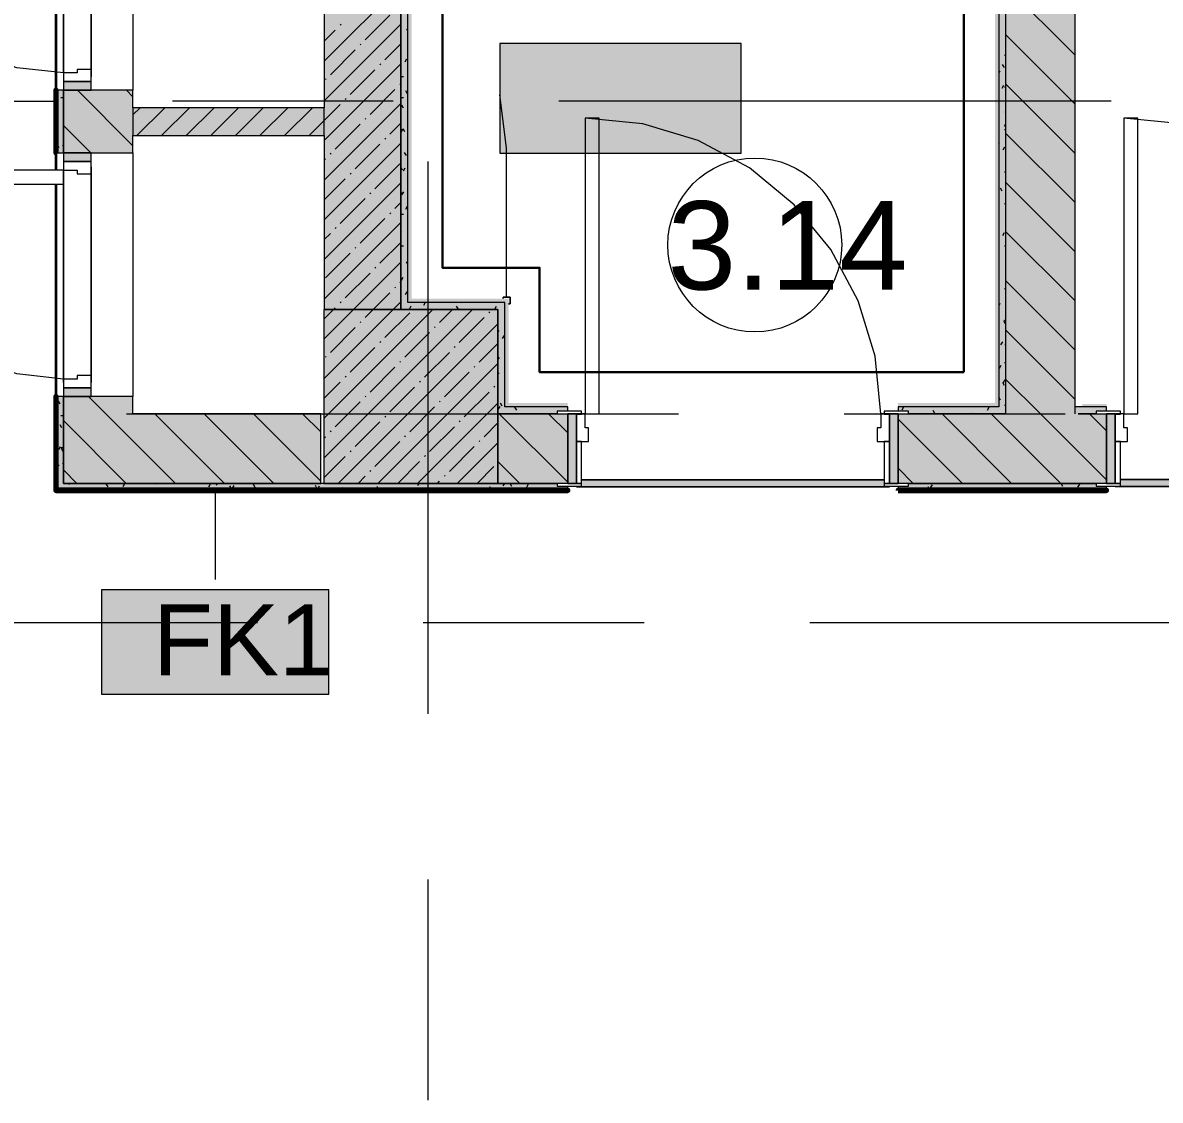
# Model space of a CAD drawing. Header units: millimetres. Extents: x -3817 to 677485, y -22715 to 103890.
# Drawn here: x 565012 to 568283, y 11003 to 14101 of the extents above; entities that cross this region are included whole.
import ezdxf

# ---------------------------------------------------------------- set-up
doc = ezdxf.new("R2010")
doc.units = ezdxf.units.MM
doc.layers.add('PDF _Геометрия', color=7, linetype='Continuous', true_color=0x1d1d1d)
doc.layers.add('PDF _Сплошная заливка', color=7, linetype='Continuous', true_color=0xffffff)
doc.layers.add('PDF _Текст', color=7, linetype='Continuous')
doc.styles.add('PDF GOST-Common', font='arial.ttf')

msp = doc.modelspace()

# ---------------------------------------------------------------- hatches: boundary and pattern name
at = {"layer": 'PDF _Сплошная заливка', "transparency": 33554559}
h = msp.add_hatch(color=256, dxfattribs=at)
h.paths.add_polyline_path([(565329.4, 12976.9), (565329.4, 13026.9), (565129.4, 13026.9), (565129.4, 12976.9), (565207.7, 12976.9)], flags=0)
h.paths.add_polyline_path([(565129.4, 13726.9), (565329.4, 13726.9), (565329.4, 13906.9), (565129.4, 13906.9)], flags=0)
h.paths.add_polyline_path([(565209.4, 14606.9), (565329.4, 14606.9), (565329.4, 14786.9), (565129.4, 14786.9), (565129.4, 14606.9), (565207.7, 14606.9)], flags=0)
h.paths.add_polyline_path([(565209.4, 15486.9), (565329.4, 15486.9), (565329.4, 15696.8), (565129.4, 15696.8), (565129.4, 15486.9), (565207.7, 15486.9)], flags=0)
h.paths.add_polyline_path([(565129.4, 16396.8), (565329.4, 16396.8), (565329.4, 16876.9), (565129.4, 16876.9), (565129.4, 16477.7)], flags=0)
for points in [[(566099.1, 13276.9), (566099.1, 16356.9), (565879.1, 16356.9), (565879.1, 13276.9), (565938.5, 13276.9)], [(567818.1, 12976.9), (567838.1, 12976.9), (567838.1, 16026.9), (567818.1, 16026.9), (567818.1, 12996.9)], [(566099.1, 13276.9), (566119.1, 13276.9), (566119.1, 16006.9), (566099.1, 16006.9), (566099.1, 13609.8)], [(566398.1, 13276.9), (566398.1, 13296.9), (566119.1, 13296.9), (566119.1, 13276.9), (566378.1, 13276.9)], [(565207.7, 12776.9), (565869.1, 12776.9), (565869.1, 12976.9), (565129.4, 12976.9), (565129.4, 12776.9)]]:
    msp.add_hatch(color=256, dxfattribs=at).paths.add_polyline_path(points)
h = msp.add_hatch(color=256, dxfattribs=at)
h.paths.add_polyline_path([(566549.1, 12976.9), (566549.1, 12984.9), (566579.1, 12984.9), (566579.1, 12996.9), (566398.1, 12996.9), (566398.1, 12976.9)], flags=0)
h.paths.add_polyline_path([(567818.1, 12976.9), (567818.1, 12996.9), (567529.1, 12996.9), (567529.1, 12984.9), (567559.1, 12984.9), (567559.1, 12976.9)], flags=0)
h = msp.add_hatch(color=256, dxfattribs=at)
h.paths.add_polyline_path([(569178.1, 12976.9), (569178.1, 12996.9), (569078.1, 12996.9), (569078.1, 12984.9), (569108.1, 12984.4), (569108.1, 12976.9)], flags=0)
h.paths.add_polyline_path([(568038.1, 12976.9), (568098.1, 12976.9), (568098.1, 12984.9), (568128.1, 12984.9), (568128.1, 12996.9), (568038.1, 12996.9)], flags=0)
h = msp.add_hatch(color=256, dxfattribs=at)
h.paths.add_polyline_path([(568128.1, 12776.9), (568128.1, 12976.9), (567529.1, 12976.9), (567529.1, 12776.9), (568098.1, 12776.9)], flags=0)
h.paths.add_polyline_path([(566579.1, 12776.9), (566579.1, 12976.9), (566378.1, 12976.9), (566378.1, 12776.9), (566549.1, 12776.9)], flags=0)
h.paths.add_polyline_path([(571878.1, 12776.9), (571878.1, 12976.9), (569078.1, 12976.9), (569078.1, 12776.9), (571053.6, 12776.9)], flags=0)
at = {"layer": 'PDF _Сплошная заливка', "true_color": 0x494949, "transparency": 33554559}
for points in [[(566669.2, 12766.9), (567489.1, 12768.9), (567489.1, 12786.9), (566619.1, 12786.9), (566619.1, 12768.9), (566619.1, 12766.9)], [(569053.1, 12767.9), (569053.1, 12768.9), (569038.1, 12768.9), (569038.1, 12787.9), (568168.1, 12787.9), (568168.1, 12768.9), (569038.1, 12767.9)]]:
    msp.add_hatch(color=251, dxfattribs=at).paths.add_polyline_path(points)
at = {"layer": 'PDF _Сплошная заливка', "transparency": 33554559}
h = msp.add_hatch(color=256, dxfattribs=at)
h.paths.add_polyline_path([(572398.1, 12756.9), (572398.1, 12776.9), (569108.1, 12776.9), (569108.1, 12768.9), (569078.1, 12768.9), (569078.1, 12756.9), (572378.1, 12756.9)], flags=0)
h.paths.add_polyline_path([(566549.1, 12756.9), (566579.1, 12756.9), (566579.1, 12768.9), (566549.1, 12768.9), (566549.1, 12776.9), (565129.4, 12776.9), (565129.4, 12756.9), (566378.1, 12756.9)], flags=0)
h.paths.add_polyline_path([(568098.1, 12756.9), (568128.1, 12756.9), (568128.1, 12768.9), (568098.1, 12768.9), (568098.1, 12776.9), (567559.1, 12776.9), (567559.1, 12768.9), (567529.1, 12768.9), (567529.1, 12756.9), (567559.1, 12756.9)], flags=0)

# ---------------------------------------------------------------- linework, layer by layer
at = {"layer": 'PDF _Геометрия', "color": 7, "lineweight": 9}
for points in [[(566099.1, 16106.9), (566099.1, 16026.9), (566578.1, 16026.9), (566099.1, 16026.9), (566099.1, 16006.9), (566099.1, 13276.9), (566099.1, 16006.9)], [(567838.1, 16106.9), (567838.1, 16026.9), (567838.1, 12976.9), (567818.1, 12976.9), (567559.1, 12976.9), (567818.1, 12976.9)], [(568038.1, 12976.9), (568038.1, 16006.9), (568038.1, 16026.9), (568038.1, 16106.9)], [(567818.1, 16026.9), (566978.1, 16026.9), (567818.1, 16026.9), (567838.1, 16026.9), (567838.1, 12976.9)], [(565107.9, 13874.8), (564304.2, 13874.8)], [(566403.6, 13312.4), (566403.6, 13741.8), (566383.9, 13893.6)], [(565329.4, 13856.9), (565329.4, 13776.9)], [(565879.1, 13776.9), (565879.1, 13856.9)], [(568046.1, 12996.9), (568038.1, 12996.9)], [(566398.1, 12976.9), (566549.1, 12976.9), (566398.1, 12976.9), (566378.1, 12976.9)], [(565565.7, 12756.4), (565565.7, 12500.5)]]:
    msp.add_lwpolyline(points, dxfattribs=at)
at = {"layer": 'PDF _Геометрия', "color": 9, "lineweight": 9, "true_color": 0xc0c0c0}
for points in [[(566579.1, 12984.9), (566579.1, 12996.9), (566398.1, 12996.9), (566398.1, 13276.9), (566398.1, 13296.9), (566119.1, 13296.9), (566119.1, 16006.9), (566921.9, 16006.9)], [(566968.1, 16006.9), (567818.1, 16006.9), (567818.1, 12996.9), (567529.1, 12996.9), (567529.1, 12984.9)], [(565129.4, 14786.9), (565109.4, 14786.9), (565109.4, 14606.9), (565129.4, 14606.9), (565329.4, 14606.9), (565329.4, 14656.9), (565879.1, 14656.9), (565879.1, 13856.9), (565329.4, 13856.9), (565329.4, 13906.9), (565129.4, 13906.9), (565109.4, 13906.9), (565109.4, 14516.9)], [(565209.4, 14606.9), (565329.4, 14606.9), (565329.4, 13906.9), (565209.4, 13906.9)], [(565129.4, 13906.9), (565109.4, 13906.9), (565109.4, 13726.9), (565129.4, 13726.9), (565329.4, 13726.9), (565329.4, 13776.9), (565879.1, 13776.9), (565879.1, 13276.9), (566099.1, 13276.9), (566119.1, 13276.9), (566378.1, 13276.9), (566378.1, 12976.9), (566378.1, 12776.9), (565129.4, 12776.9), (565129.4, 12976.9), (565129.4, 12776.9), (565869.1, 12776.9), (565869.1, 12976.9), (565329.4, 12976.9), (565329.4, 13026.9), (565129.4, 13026.9), (565109.4, 13026.9), (565109.4, 12756.9), (565129.4, 12756.9), (566579.1, 12756.9), (566579.1, 12768.9)], [(565109.4, 13676.9), (565109.4, 13726.9), (565129.4, 13726.9)], [(565209.4, 13726.9), (565329.4, 13726.9), (565329.4, 13026.9), (565209.4, 13026.9)], [(565109.4, 13026.9), (565109.4, 13636.9)], [(568128.1, 12984.9), (568128.1, 12996.9), (568046.1, 12996.9)], [(566579.1, 12776.9), (566579.1, 12976.9)], [(567529.1, 12976.9), (567529.1, 12776.9)], [(568128.1, 12776.9), (568128.1, 12976.9)], [(567529.1, 12768.9), (567529.1, 12756.9), (568128.1, 12756.9), (568128.1, 12768.9)]]:
    msp.add_lwpolyline(points, dxfattribs=at)
at = {"layer": 'PDF _Геометрия', "color": 231, "lineweight": 30, "true_color": 0xff80c0}
msp.add_lwpolyline([(567718.1, 13096.9), (567718.1, 15906.9), (566219.1, 15906.9), (566219.1, 13396.9), (566498.1, 13396.9), (566498.1, 13096.9)], close=True, dxfattribs=at)
at = {"layer": 'PDF _Геометрия', "color": 253, "lineweight": 9, "true_color": 0xaaaaaa}
for points in [[(565129.4, 14516.9), (565129.4, 13956.9), (564995.9, 13971.9), (564869, 14016.3), (564755.3, 14087.8), (564660.3, 14182.8), (564588.8, 14296.5), (564544.4, 14423.3), (564529.4, 14556.9)], [(565129.4, 13956.9), (565129.4, 14556.9)], [(565209.4, 14565.8), (565209.4, 13946.9), (565209.4, 14565.8)], [(565442.6, 13876.9), (566077.6, 13876.9)], [(566553.9, 13876.9), (568141.4, 13876.9)], [(567479.1, 12976.9), (567462.8, 13142.7), (567414.4, 13302.1), (567335.8, 13449.1), (567230.1, 13577.9), (567101.3, 13683.6), (566954.4, 13762.2), (566794.9, 13810.5), (566629.1, 13826.9)], [(569028.1, 12976.9), (569011.8, 13142.7), (568963.4, 13302.1), (568884.9, 13449.1), (568779.2, 13577.9), (568650.3, 13683.6), (568503.4, 13762.2), (568343.9, 13810.5), (568178.1, 13826.9)], [(566178.1, 12114.5), (566178.1, 13702)], [(565129.4, 13076.9), (564995.9, 13091.9), (564869, 13136.3), (564755.3, 13207.8), (564660.3, 13302.8), (564588.8, 13416.5), (564544.4, 13543.3), (564529.4, 13676.9)], [(565129.4, 13676.9), (565129.4, 13066.9), (565129.4, 13636.9)], [(565209.4, 13686.9), (565209.4, 13066.9), (565209.4, 13686.9)], [(565310.3, 12976.9), (566897.8, 12976.9)], [(567374, 12976.9), (568009, 12976.9)], [(564100.1, 12376.9), (565687.6, 12376.9)], [(566163.9, 12376.9), (566798.9, 12376.9)], [(567275.1, 12376.9), (568862.6, 12376.9)], [(566178.1, 11003.3), (566178.1, 11638.3)]]:
    msp.add_lwpolyline(points, dxfattribs=at)
at = {"layer": 'PDF _Геометрия', "color": 33, "lineweight": 30, "true_color": 0xd7a38a}
for points in [[(565107.4, 13906.9), (565107.4, 14516.9)], [(565108.4, 14516.9), (565108.4, 13906.9)], [(565107.4, 13676.9), (565107.4, 13726.9)], [(565108.4, 13726.9), (565108.4, 13676.9)], [(565107.4, 13026.9), (565107.4, 13636.9)], [(565108.4, 13636.9), (565108.4, 13026.9)]]:
    msp.add_lwpolyline(points, dxfattribs=at)
at = {"layer": 'PDF _Геометрия', "lineweight": 9}
for points in [[(565879.1, 13991.1), (566099.1, 14211.1)], [(568038.1, 14008.3), (567838.1, 14208.3)], [(565879.1, 13877.1), (566099.1, 14097.1)], [(565925.3, 14094.4), (565927.7, 14096.8)], [(565996.6, 14051.6), (566067.9, 14122.9)], [(565879.1, 14048.2), (565911, 14080.1)], [(568038.1, 13866.9), (567838.1, 14066.9)], [(565982.3, 14037.4), (565984.7, 14039.7)], [(566053.6, 13994.6), (566099.1, 14040.1)], [(565896.8, 13951.8), (565968.1, 14023.1)], [(565879.1, 13763), (566099.1, 13983)], [(565953.8, 13894.8), (566025.1, 13966.1)], [(566039.4, 13980.3), (566041.7, 13982.7)], [(565882.5, 13937.6), (565884.9, 13939.9)], [(565329.4, 13747.2), (565169.7, 13906.9)], [(565329.4, 13888.6), (565311.1, 13906.9)], [(566010.8, 13837.8), (566082.1, 13909.1)], [(566096.4, 13923.3), (566098.8, 13925.7)], [(568038.1, 13725.4), (567838.1, 13925.4)], [(565879.1, 13649), (566099.1, 13869)], [(565879.1, 13820.1), (565925.3, 13866.3)], [(565939.6, 13880.5), (565941.9, 13882.9)], [(565329.4, 13836), (565350.2, 13856.9)], [(565340.9, 13776.9), (565420.9, 13856.9)], [(565411.6, 13776.9), (565491.6, 13856.9)], [(565482.3, 13776.9), (565562.3, 13856.9)], [(565553, 13776.9), (565633, 13856.9)], [(565623.8, 13776.9), (565703.8, 13856.9)], [(565694.5, 13776.9), (565774.5, 13856.9)], [(565765.2, 13776.9), (565845.2, 13856.9)], [(565208.3, 13726.9), (565129.4, 13805.8)], [(565835.9, 13776.9), (565879.1, 13820.1)], [(565911, 13738), (565982.3, 13809.3)], [(565996.6, 13823.5), (565999, 13825.9)], [(566067.9, 13780.7), (566099.1, 13812)], [(566053.6, 13766.5), (566056, 13768.9)], [(568038.1, 13584), (567838.1, 13784)], [(565879.1, 13534.9), (566099.1, 13754.9)], [(565968.1, 13681), (566039.4, 13752.2)], [(565879.1, 13706), (565882.5, 13709.5)], [(565896.8, 13723.7), (565899.2, 13726.1)], [(565953.8, 13666.7), (565956.2, 13669.1)], [(566025.1, 13623.9), (566096.4, 13695.2)], [(565879.1, 13592), (565939.6, 13652.4)], [(565879.1, 13420.9), (566099.1, 13640.9)], [(568038.1, 13442.6), (567838.1, 13642.6)], [(566010.8, 13609.7), (566013.2, 13612)], [(565925.3, 13524.1), (565996.6, 13595.4)], [(566082.1, 13566.9), (566099.1, 13583.9)], [(565982.3, 13467.1), (566053.6, 13538.4)], [(566067.9, 13552.6), (566070.2, 13555)], [(565879.1, 13306.8), (566099.1, 13526.8)], [(565911, 13509.9), (565913.4, 13512.3)], [(565879.1, 13477.9), (565896.8, 13495.6)], [(568038.1, 13301.2), (567838.1, 13501.2)], [(565968.1, 13452.9), (565970.4, 13455.2)], [(566039.4, 13410.1), (566099.1, 13469.8)], [(565878.1, 13191.8), (565963.1, 13276.9), (566099.1, 13412.8)], [(565882.5, 13367.3), (565953.8, 13438.6)], [(565939.6, 13310.3), (566010.8, 13381.6)], [(566025.1, 13395.8), (566027.5, 13398.2)], [(566096.4, 13353.1), (566099.1, 13355.8)], [(568038.1, 13159.8), (567838.1, 13359.8)], [(565996.6, 13253.3), (566020.2, 13276.9), (566067.9, 13324.6)], [(566082.1, 13338.8), (566084.5, 13341.2)], [(565878.1, 13077.8), (566077.2, 13276.9), (566099.1, 13298.7)], [(565878.1, 13248.8), (565906.1, 13276.9), (565911, 13281.8)], [(565878.1, 12963.7), (566191.2, 13276.9)], [(565878.1, 12849.7), (566305.3, 13276.9)], [(565925.3, 13296), (565927.7, 13298.4)], [(566210.4, 13239), (566248.3, 13276.9)], [(566053.6, 13196.2), (566124.9, 13267.5)], [(566267.5, 13182), (566338.7, 13253.3)], [(566353, 13267.5), (566355.4, 13269.9)], [(565896.8, 13153.5), (565968.1, 13224.8)], [(565919.3, 12776.9), (566378.1, 13235.6)], [(565982.3, 13239), (565984.7, 13241.4)], [(566196.2, 13224.8), (566198.5, 13227.1)], [(568038.1, 13018.3), (567838.1, 13218.3)], [(566039.4, 13182), (566041.7, 13184.4)], [(566110.6, 13139.2), (566181.9, 13210.5)], [(566324.5, 13125), (566378.1, 13178.6)], [(565953.8, 13096.5), (566025.1, 13167.7)], [(566167.7, 13082.2), (566238.9, 13153.5)], [(566253.2, 13167.7), (566255.6, 13170.1)], [(565882.5, 13139.2), (565884.9, 13141.6)], [(566033.4, 12776.9), (566378.1, 13121.6)], [(566096.4, 13125), (566098.8, 13127.3)], [(566310.2, 13110.7), (566312.6, 13113.1)], [(565939.6, 13082.2), (565941.9, 13084.6)], [(566010.8, 13039.4), (566082.1, 13110.7)], [(566224.7, 13025.2), (566296, 13096.5)], [(565878.1, 13020.8), (565925.3, 13067.9)], [(566067.9, 12982.4), (566139.1, 13053.7)], [(566153.4, 13067.9), (566155.8, 13070.3)], [(566367.2, 13053.7), (566369.6, 13056.1)], [(568128.1, 12786.9), (567938.2, 12976.9), (567838.1, 13076.9)], [(565451.2, 12776.9), (565251.2, 12976.9), (565201.2, 13026.9)], [(565996.6, 13025.2), (565999, 13027.5)], [(566281.7, 12968.1), (566353, 13039.4)], [(565911, 12939.6), (565982.3, 13010.9)], [(566124.9, 12925.4), (566196.2, 12996.7)], [(566147.4, 12776.9), (566378.1, 13007.5)], [(566210.4, 13010.9), (566212.8, 13013.3)], [(565309.7, 12776.9), (565129.4, 12957.2)], [(565592.6, 12776.9), (565392.6, 12976.9)], [(565734, 12776.9), (565534, 12976.9)], [(565869.1, 12783.2), (565675.4, 12976.9)], [(565869.1, 12924.6), (565816.9, 12976.9)], [(565968.1, 12882.6), (566039.4, 12953.9)], [(566053.6, 12968.1), (566056, 12970.5)], [(566267.5, 12953.9), (566269.8, 12956.3)], [(566338.7, 12911.1), (566378.1, 12950.5)], [(566579.1, 12780.3), (566382.5, 12976.9)], [(566579.1, 12921.7), (566524, 12976.9)], [(567713.9, 12776.9), (567529.1, 12961.7)], [(567855.3, 12776.9), (567655.3, 12976.9)], [(567996.8, 12776.9), (567796.8, 12976.9)], [(568128.1, 12928.3), (568079.6, 12976.9)], [(565896.8, 12925.4), (565899.2, 12927.7)], [(566181.9, 12868.4), (566253.2, 12939.6)], [(565878.1, 12906.7), (565882.5, 12911.1)], [(566025.1, 12825.6), (566096.4, 12896.9)], [(566110.6, 12911.1), (566113, 12913.5)], [(566261.5, 12776.9), (566378.1, 12893.5)], [(566324.5, 12896.9), (566326.8, 12899.2)], [(565878.1, 12792.7), (565939.6, 12854.1)], [(565953.8, 12868.4), (565956.2, 12870.7)], [(566167.7, 12854.1), (566170, 12856.5)], [(566238.9, 12811.3), (566310.2, 12882.6)], [(566090.4, 12776.9), (566153.4, 12839.8)], [(566318.5, 12776.9), (566367.2, 12825.6)], [(566441.1, 12776.9), (566378.1, 12839.9)], [(567572.5, 12776.9), (567529.1, 12820.3)], [(565168.3, 12776.9), (565129.4, 12815.8)], [(565976.4, 12776.9), (565996.6, 12797.1)], [(566010.8, 12811.3), (566013.2, 12813.7)], [(566224.7, 12797.1), (566227.1, 12799.4)], [(566204.5, 12776.9), (566210.4, 12782.8)], [(566375.5, 12776.9), (566378.1, 12779.4)]]:
    msp.add_lwpolyline(points, dxfattribs=at)
at = {"layer": 'PDF _Геометрия', "color": 253, "lineweight": 9, "true_color": 0x9b9b9b}
for points in [[(566119.1, 14078.7), (566116.4, 14083.4)], [(566116, 13996.8), (566110.9, 13988)], [(567834.8, 14007.9), (567838.1, 14007.9)], [(567834.5, 13972.7), (567829.4, 13981.4)], [(566099.1, 13946.9), (566107.5, 13946.9)], [(567820.9, 13962.7), (567818.1, 13957.9)], [(566118.4, 13897), (566113.4, 13905.7)], [(567832, 13921.1), (567827, 13912.4)], [(567834.8, 13916.5), (567838.1, 13916.5)], [(565122.1, 13886), (565129.4, 13886)], [(566099.1, 13886), (566107.5, 13886)], [(566107.3, 13855.3), (566102.2, 13864.1)], [(567838.1, 13844.5), (567837.6, 13845.3)], [(567838.1, 13809.7), (567834.1, 13802.7)], [(566099.1, 13794.5), (566107.5, 13794.5)], [(566103.7, 13792.7), (566099.1, 13784.6)], [(566111.3, 13787.3), (566106.3, 13796)], [(567834.8, 13794.5), (567838.1, 13794.5)], [(565117.2, 13741.3), (565112.2, 13750)], [(565129.4, 13750.9), (565126.9, 13746.7)], [(567820.3, 13753.3), (567818.1, 13757.2)], [(567835, 13743.4), (567830, 13734.7)], [(566115.4, 13719.3), (566110.4, 13728)], [(566104.3, 13677.6), (566099.2, 13686.3)], [(566110.8, 13683), (566105.8, 13674.3)], [(567834.8, 13672.6), (567838.1, 13672.6)], [(566099.1, 13611.7), (566107.5, 13611.7)], [(566106.7, 13615), (566101.7, 13606.2)], [(567828.5, 13617.3), (567823.5, 13626)], [(566117.9, 13573.3), (566112.8, 13564.6)], [(567834.8, 13581.2), (567838.1, 13581.2)], [(566099.1, 13550.7), (566107.5, 13550.7)], [(566101.3, 13499.9), (566099.1, 13503.7)], [(567833.9, 13497.6), (567828.9, 13488.9)], [(566099.1, 13459.3), (566107.5, 13459.3)], [(567834.8, 13459.3), (567838.1, 13459.3)], [(566119.1, 13408.1), (566115.6, 13414.2)], [(566105.6, 13369.2), (566100.6, 13360.5)], [(566116.8, 13327.6), (566111.7, 13318.9)], [(567834.8, 13337.3), (567838.1, 13337.3)], [(566127.9, 13285.9), (566122.9, 13277.2)], [(566124.5, 13276.9), (566123.7, 13278.2)], [(566169.4, 13296.9), (566164.5, 13288.4)], [(566264.8, 13277.6), (566259.8, 13286.3)], [(566275, 13296.9), (566274.2, 13295.5)], [(566373.7, 13284.9), (566369.1, 13276.9)], [(567821.7, 13293.5), (567818.1, 13287.3)], [(567837.8, 13235.5), (567832.7, 13244.2)], [(567834.8, 13245.9), (567838.1, 13245.9)], [(566378.1, 13215.4), (566381.9, 13215.4)], [(566396, 13201.6), (566391, 13192.9)], [(567828.8, 13183.9), (567823.7, 13175.1)], [(567838.1, 13173.9), (567836.8, 13176.1)], [(566382.7, 13134.5), (566378.1, 13142.4)], [(567824.7, 13115.8), (567819.6, 13107.1)], [(567834.8, 13124), (567838.1, 13124)], [(566378.1, 13093.5), (566381.9, 13093.5)], [(567834.8, 13057.8), (567829.7, 13066.5)], [(567835.8, 13074.2), (567830.8, 13065.5)], [(567823.6, 13016.1), (567818.6, 13024.8)], [(565120.5, 13004.1), (565115.5, 13012.8)], [(566383.7, 12997.5), (566378.7, 12988.8)], [(566390.8, 12998.4), (566385.8, 13007.1)], [(566432.5, 12987.2), (566427.4, 12996)], [(567544.4, 12996.1), (567539.3, 12987.4)], [(567634.8, 12977.5), (567629.7, 12986.2)], [(567790.1, 12995), (567785.1, 12986.3)], [(567834.8, 13002.1), (567838.1, 13002.1)], [(568072.7, 12996.9), (568072.5, 12996.4)], [(565122.1, 12971.6), (565129.4, 12971.6)], [(567740.7, 12976.9), (567739.4, 12979.1)], [(565124.6, 12936.1), (565119.6, 12944.8)], [(565120.5, 12882.1), (565115.5, 12873.4)], [(565122.1, 12880.1), (565129.4, 12880.1)], [(565128.7, 12868), (565123.7, 12876.7)], [(565117.5, 12826.4), (565112.5, 12835.1)], [(565129.4, 12836.5), (565126.6, 12831.8)], [(565148, 12773.6), (565146.1, 12776.9)], [(565213.6, 12758.2), (565223.6, 12758.2)], [(565257.7, 12766.5), (565252.7, 12775.2)], [(565298.5, 12756.9), (565294.3, 12764.1)], [(565305.3, 12775.4), (565300.2, 12766.7)], [(565305, 12758.2), (565315.1, 12758.2)], [(565366, 12758.2), (565376, 12758.2)], [(565393.8, 12774.7), (565392.5, 12776.9)], [(565509.4, 12763.2), (565505.7, 12756.9)], [(565518.4, 12758.2), (565528.4, 12758.2)], [(565551, 12774.4), (565546, 12765.6)], [(565571.5, 12771.7), (565568.5, 12776.9)], [(565613.1, 12760.5), (565608.1, 12769.3)], [(565609.8, 12758.2), (565619.9, 12758.2)], [(565619, 12770.3), (565614, 12761.6)], [(565681.1, 12764.6), (565676.1, 12773.3)], [(565701.2, 12758.2), (565711.3, 12758.2)], [(565720.8, 12756.9), (565717.7, 12762.2)], [(565858.8, 12761.6), (565853.8, 12770.3)], [(565864.8, 12769.2), (565859.7, 12760.5)], [(565884.1, 12758.2), (565894.2, 12758.2)], [(565932.8, 12765.1), (565928, 12756.9)], [(565975.6, 12758.2), (565985.6, 12758.2)], [(566036.5, 12758.6), (566031.5, 12767.4)], [(566036.5, 12758.2), (566046.6, 12758.2)], [(566143.1, 12756.9), (566141.2, 12760.3)], [(566150.8, 12776.9), (566147.1, 12770.5)], [(566188.9, 12758.2), (566199, 12758.2)], [(566280.4, 12758.2), (566290.4, 12758.2)], [(566319.1, 12756.9), (566318.9, 12757.3)], [(566356.2, 12767), (566351.2, 12758.3)], [(566371.8, 12758.2), (566381.9, 12758.2)], [(566397.1, 12776.9), (566392.8, 12769.4)], [(566418.3, 12767.9), (566413.3, 12776.6)], [(566465.9, 12774.1), (566460.9, 12765.3)], [(566554.7, 12758.2), (566564.7, 12758.2)], [(567530, 12758.2), (567540.1, 12758.2)], [(567620.6, 12758.1), (567615.6, 12766.9)], [(567626.6, 12772.7), (567621.5, 12764)], [(567621.5, 12758.2), (567631.5, 12758.2)], [(567712.9, 12758.2), (567723, 12758.2)], [(567726.9, 12756.9), (567725.3, 12759.8)], [(567895.8, 12758.2), (567905.9, 12758.2)], [(567987.2, 12758.2), (567997.3, 12758.2)], [(568002.4, 12767.4), (567997.4, 12776.1)], [(568008.4, 12763.4), (568004.6, 12756.9)], [(568050, 12774.6), (568045, 12765.9)], [(568048.2, 12758.2), (568058.3, 12758.2)]]:
    msp.add_lwpolyline(points, dxfattribs=at)
at = {"layer": 'PDF _Геометрия', "color": 7, "lineweight": 9}
for points in [[(567077.9, 14041.1), (566383.9, 14041.1), (566383.9, 13725.8), (567077.9, 13725.8)], [(567077.9, 14041.1), (566383.9, 14041.1), (566383.9, 13725.8), (567077.9, 13725.8)], [(565129.4, 13906.9), (565129.4, 13726.9)], [(566393.6, 13312.4), (566393.6, 13307.9)], [(566409.1, 13292.9), (566413.6, 13292.9), (566413.6, 13312.4), (566393.6, 13312.4), (566413.6, 13312.4), (566413.6, 13292.9)], [(566378.1, 13276.9), (565878.1, 13276.9), (565878.1, 12776.9), (566378.1, 12776.9)], [(565129.4, 13026.9), (565129.4, 12976.9)], [(568098.1, 12976.9), (568046.1, 12976.9)], [(566619.1, 12786.9), (567489.1, 12786.9)], [(568168.1, 12787.9), (569038.1, 12787.9)], [(566378.1, 12776.9), (566549.1, 12776.9)], [(566604.1, 12766.9), (567504.1, 12766.9)], [(567559.1, 12776.9), (568098.1, 12776.9)], [(568153.1, 12767.9), (569053.1, 12767.9)], [(565892.2, 12470.4), (565239.1, 12470.4), (565239.1, 12170.4), (565892.2, 12170.4)]]:
    msp.add_lwpolyline(points, close=True, dxfattribs=at)
at = {"layer": 'PDF _Геометрия', "color": 253, "lineweight": 13, "true_color": 0xaaaaaa}
for points in [[(565129.4, 13956.9), (565129.4, 13931.9), (565209.4, 13931.9), (565209.4, 13966.9), (565169.4, 13966.9), (565169.4, 13956.9)], [(565209.4, 13931.9), (565129.4, 13931.9), (565129.4, 13906.9), (565209.4, 13906.9)], [(566629.1, 13826.9), (566629.1, 12976.9), (566669.1, 12976.9), (566669.1, 13826.9)], [(568178.1, 13826.9), (568178.1, 12976.9), (568218.1, 12976.9), (568218.1, 13826.9)], [(565209.4, 13701.9), (565209.4, 13726.9), (565129.4, 13726.9), (565129.4, 13701.9)], [(565129.4, 13676.9), (565169.4, 13676.9), (565169.4, 13666.9), (565209.4, 13666.9), (565209.4, 13701.9), (565129.4, 13701.9)], [(564529.4, 13676.9), (564529.4, 13636.9), (565129.4, 13636.9), (565129.4, 13676.9)], [(565129.4, 13076.9), (565129.4, 13051.9), (565209.4, 13051.9), (565209.4, 13086.9), (565169.4, 13086.9), (565169.4, 13076.9)], [(565209.4, 13051.9), (565129.4, 13051.9), (565129.4, 13026.9), (565209.4, 13026.9)], [(566619.1, 12976.9), (566619.1, 12984.9), (566549.1, 12984.9), (566549.1, 12976.9)], [(567489.1, 12976.9), (567559.1, 12976.9), (567559.1, 12984.9), (567489.1, 12984.9)], [(568168.1, 12976.9), (568168.1, 12984.9), (568098.1, 12984.9), (568098.1, 12976.9)], [(566604.1, 12776.9), (566604.1, 12976.9), (566579.1, 12976.9), (566579.1, 12776.9)], [(566629.1, 12976.9), (566604.1, 12976.9), (566604.1, 12896.9), (566639.1, 12896.9), (566639.1, 12936.9), (566629.1, 12936.9)], [(566619.1, 12975.9), (566619.1, 12976.9), (566604.1, 12976.9), (566604.1, 12975.9)], [(567479.1, 12976.9), (567479.1, 12936.9), (567469.1, 12936.9), (567469.1, 12896.9), (567504.1, 12896.9), (567504.1, 12976.9)], [(567489.1, 12975.9), (567504.1, 12975.9), (567504.1, 12976.9), (567489.1, 12976.9)], [(567504.1, 12776.9), (567529.1, 12776.9), (567529.1, 12976.9), (567504.1, 12976.9)], [(568153.1, 12776.9), (568153.1, 12976.9), (568128.1, 12976.9), (568128.1, 12776.9)], [(568178.1, 12976.9), (568153.1, 12976.9), (568153.1, 12896.9), (568188.1, 12896.9), (568188.1, 12936.9), (568178.1, 12936.9)], [(568168.1, 12975.9), (568168.1, 12976.9), (568153.1, 12976.9), (568153.1, 12975.9)], [(566619.1, 12776.9), (566619.1, 12896.9), (566604.1, 12896.9), (566604.1, 12776.9)], [(567489.1, 12776.9), (567504.1, 12776.9), (567504.1, 12896.9), (567489.1, 12896.9)], [(568168.1, 12776.9), (568168.1, 12896.9), (568153.1, 12896.9), (568153.1, 12776.9)], [(566619.1, 12768.9), (566619.1, 12776.9), (566549.1, 12776.9), (566549.1, 12768.9)], [(567489.1, 12768.9), (567559.1, 12768.9), (567559.1, 12776.9), (567489.1, 12776.9)], [(568168.1, 12768.9), (568168.1, 12776.9), (568098.1, 12776.9), (568098.1, 12768.9)]]:
    msp.add_lwpolyline(points, close=True, dxfattribs=at)
at = {"layer": 'PDF _Геометрия', "color": 33, "lineweight": 70, "true_color": 0xd7a38a}
msp.add_lwpolyline([(565108.4, 13726.9), (565108.4, 13906.9), (565107.4, 13906.9), (565107.4, 13726.9)], close=True, dxfattribs=at)
msp.add_lwpolyline([(565108.4, 12756.9), (565108.4, 13026.9), (565107.4, 13026.9), (565107.4, 12755.9), (565108.4, 12755.9)], dxfattribs=at)
at = {"layer": 'PDF _Геометрия', "color": 231, "lineweight": 70, "true_color": 0xff80c0}
msp.add_lwpolyline([(565108.4, 12755.9), (566579.1, 12755.9), (566579.1, 12756.9), (565108.4, 12756.9)], dxfattribs=at)
at = {"layer": 'PDF _Геометрия', "color": 231, "lineweight": 9, "true_color": 0xff80c0}
msp.add_lwpolyline([(565108.4, 12756.9), (565108.4, 12755.9)], dxfattribs=at)
at = {"layer": 'PDF _Геометрия', "color": 231, "lineweight": 70, "true_color": 0xff80c0}
msp.add_lwpolyline([(567529.1, 12755.9), (568128.1, 12755.9), (568128.1, 12756.9), (567529.1, 12756.9)], close=True, dxfattribs=at)
at = {"layer": 'PDF _Геометрия', "color": 7, "lineweight": 9}
msp.add_circle((567117, 13462.2), 250, dxfattribs=at)
msp.add_circle((567117, 13462.2), 250, dxfattribs=at)
at = {"layer": 'PDF _Сплошная заливка', "lineweight": 35, "transparency": 33554559}
for points in [[(568038.1, 12976.9), (568038.1, 16856.9), (567838.1, 12976.9), (567838.1, 16856.9)], [(565129.4, 13906.9), (565209.4, 13906.9), (565129.4, 13931.9), (565207.7, 13931.9)], [(565129.4, 13726.9), (565129.4, 13906.9), (565109.4, 13726.9), (565109.4, 13906.9)], [(565329.4, 13776.9), (565879.1, 13776.9), (565329.4, 13856.9), (565879.1, 13856.9)], [(565129.4, 13701.9), (565209.4, 13701.9), (565129.4, 13726.9), (565207.7, 13726.9)], [(565878.1, 12776.9), (566378.1, 12776.9), (565878.1, 13276.9), (566378.1, 13276.9)], [(566398.1, 12976.9), (566398.1, 13276.9), (566378.1, 12976.9), (566378.1, 13276.9)], [(565129.4, 13026.9), (565209.4, 13026.9), (565129.4, 13051.9), (565207.7, 13051.9)], [(565109.4, 12756.9), (565129.4, 12756.9), (565109.4, 13026.9), (565129.4, 13026.9)], [(566604.1, 12776.9), (566604.1, 12976.9), (566579.1, 12776.9), (566579.1, 12976.9)], [(567529.1, 12776.9), (567529.1, 12976.9), (567504.1, 12776.9), (567504.1, 12976.9)], [(568128.1, 12776.9), (568153.1, 12776.9), (568128.1, 12976.9), (568153.1, 12976.9)]]:
    msp.add_solid(points, dxfattribs=at)
at = {"layer": 'PDF _Сплошная заливка', "color": 100, "lineweight": 35, "true_color": 0x00ff40, "transparency": 33554559}
for points in [[(566130.1, 13296.9), (566130.1, 15995.9), (566119.1, 13296.9), (566119.1, 15995.9)], [(567818.1, 13007.9), (567818.1, 15995.9), (567807.1, 13007.9), (567807.1, 15995.9)], [(566130.1, 13296.9), (566409.1, 13296.9), (566130.1, 13307.9), (566409.1, 13307.9)], [(566409.1, 12996.9), (566409.1, 13296.9), (566398.1, 12996.9), (566398.1, 13296.9)], [(566579.1, 12996.9), (566579.1, 13007.9), (566409.1, 12996.9), (566409.1, 13007.9)], [(567529.1, 12996.9), (567818.1, 12996.9), (567529.1, 13007.9), (567818.1, 13007.9)]]:
    msp.add_solid(points, dxfattribs=at)
at = {"layer": 'PDF _Сплошная заливка', "lineweight": 9, "transparency": 33554559}
for points in [[(567077.9, 14041.1), (566383.9, 14041.1), (567077.9, 13725.8), (566383.9, 13725.8)], [(565892.2, 12470.4), (565239.1, 12470.4), (565892.2, 12170.4), (565239.1, 12170.4)]]:
    msp.add_solid(points, dxfattribs=at)
at = {"layer": 'PDF _Сплошная заливка', "color": 33, "lineweight": 35, "true_color": 0xd7a38a, "transparency": 33554559}
for points in [[(565107.4, 13726.9), (565108.4, 13726.9), (565107.4, 13906.9)], [(565107.4, 13676.9), (565108.4, 13676.9), (565107.4, 13726.9)], [(565107.4, 13026.9), (565108.4, 13026.9), (565107.4, 13609.8)], [(565107.4, 12755.9), (565108.4, 12756.9), (565107.4, 13026.9)]]:
    msp.add_solid(points, dxfattribs=at)
at = {"layer": 'PDF _Сплошная заливка', "color": 1, "lineweight": 35, "transparency": 33554559}
msp.add_solid([(568058.6, 12996.9), (568128.1, 12996.9), (568058.6, 13004.9), (568128.1, 13004.9)], dxfattribs=at)
at = {"layer": 'PDF _Сплошная заливка', "color": 254, "lineweight": 35, "true_color": 0xffb9dc, "transparency": 33554559}
for points in [[(566579.1, 12755.9), (566579.1, 12756.9), (565938.5, 12755.9)], [(568128.1, 12755.9), (568128.1, 12756.9), (567529.1, 12755.9)]]:
    msp.add_solid(points, dxfattribs=at)

# ---------------------------------------------------------------- texts
at = {"layer": 'PDF _Текст', "color": 250, "true_color": 0x3c3c3c, "insert": (566866.1, 13459.4), "char_height": 254, "attachment_point": 4, "style": 'PDF GOST-Common'}
msp.add_mtext('3.14', dxfattribs=at)
at = {"layer": 'PDF _Текст', "insert": (565386.2, 12327), "char_height": 203.2, "attachment_point": 4, "style": 'PDF GOST-Common'}
msp.add_mtext('FK1', dxfattribs=at)

doc.saveas('drawing.dxf')
